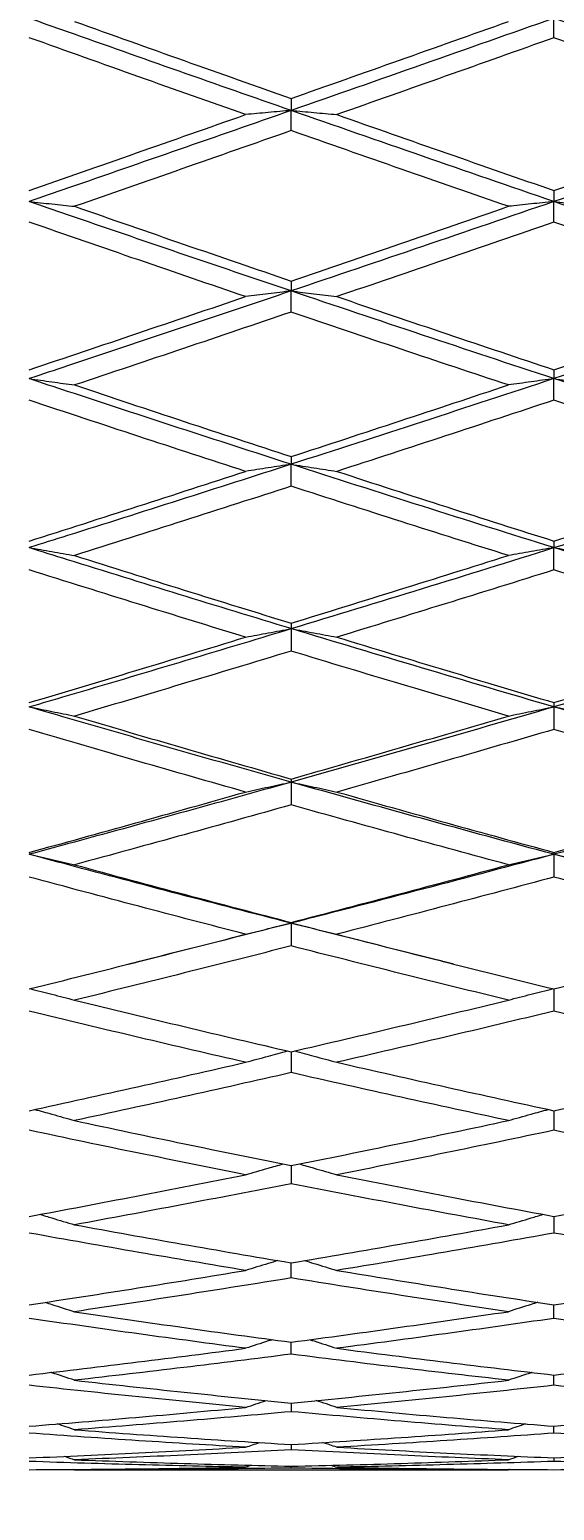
# Model space of a CAD drawing. Extents: x 6453 to 7582, y 0 to 827.
# Drawn here: x 6869.12 to 6874.14, y 644.41 to 658.58 of the extents above; entities that cross this region are included whole.
import ezdxf

# ---------------------------------------------------------------- set-up
doc = ezdxf.new("R2010")
doc.units = 0
doc.header["$LTSCALE"] = 30
doc.header["$MEASUREMENT"] = 0
doc.header["$PDMODE"] = 3
doc.header["$PDSIZE"] = -10
doc.layers.get('0').update_dxf_attribs({"linetype": 'CONTINUOUS'})
doc.layers.get('DEFPOINTS').update_dxf_attribs({"linetype": 'CONTINUOUS'})
doc.layers.add('1', color=7, linetype='CONTINUOUS')
doc.styles.add('Daelim Dimension', font='')
doc.styles.get('Daelim Dimension').set_extended_font_data('나눔고딕')
doc.dimstyles.new('DEFAULT', dxfattribs={"dimscale": 2, "dimtxt": 2, "dimasz": 2, "dimexe": 0, "dimexo": 2, "dimgap": 1, "dimtad": 1, "dimdec": 1, "dimzin": 9, "dimdsep": 46, "dimtxsty": 'Daelim Dimension', "dimcen": 0.5, "dimclrd": 252, "dimclre": 252, "dimclrt": 3, "dimadec": 1, "dimazin": 0, "dimtfac": 1, "dimtdec": 1, "dimtix": 1, "dimtmove": 0, "dimatfit": 3, "dimfxl": 1, "dimtolj": 1, "dimtzin": 1, "dimlwd": 9, "dimlwe": 9, "dimarcsym": 0})

# ---------------------------------------------------------------- blocks, each defined once
blk = doc.blocks.new('*D58')
at = {"color": 5, "lineweight": 9, "ltscale": 0.5, "transparency": 16777216}
for p, q in [((6608.185, 641.796), (6608.185, 525.909)), ((6902.186, 641.796), (6902.186, 525.909)), ((6612.185, 527.909), (6898.186, 527.909))]:
    blk.add_line(p, q, dxfattribs=at)
at = {"color": 5, "ltscale": 0.5, "transparency": 16777216}
for points in [[(6612.185, 528.575), (6612.185, 527.242), (6608.185, 527.909)], [(6898.186, 528.575), (6898.186, 527.242), (6902.186, 527.909)]]:
    blk.add_solid(points, dxfattribs=at)
at = {"layer": 'DEFPOINTS', "color": 0, "ltscale": 0.5, "transparency": 16777216}
for p in [(6608.185, 645.796), (6902.186, 645.796), (6902.186, 527.909)]:
    blk.add_point(p, dxfattribs=at)
at = {"color": 7, "ltscale": 0.5, "transparency": 16777216, "insert": (6755.185, 535.352), "char_height": 10, "attachment_point": 5, "style": 'Daelim Dimension'}
blk.add_mtext('\\A1;294', dxfattribs=at)

msp = doc.modelspace()

# ---------------------------------------------------------------- linework, layer by layer
at = {"layer": '1', "color": 7, "linetype": 'Continuous', "lineweight": 18}
msp.add_line((6869.549, 644.796), (6873.703, 644.796), dxfattribs=at)
for points, knots in [([(6871.623, 657.805), (6870.908, 658.055), (6870.071, 658.349), (6869.236, 658.645), (6869.114, 658.688)], [0, 0, 0, 0, 0.853118, 1, 1, 1, 1]), ([(6871.623, 657.805), (6870.908, 657.555), (6870.071, 657.265), (6869.236, 656.976), (6869.114, 656.934)], [0, 0, 0, 0, 0.853118, 1, 1, 1, 1]), ([(6871.623, 656.078), (6870.908, 656.319), (6870.071, 656.604), (6869.236, 656.892), (6869.114, 656.934)], [0, 0, 0, 0, 0.853118, 1, 1, 1, 1]), ([(6871.623, 656.078), (6870.908, 655.837), (6870.071, 655.556), (6869.236, 655.279), (6869.114, 655.239)], [0, 0, 0, 0, 0.853118, 1, 1, 1, 1]), ([(6871.623, 654.419), (6870.908, 654.649), (6870.071, 654.922), (6869.236, 655.198), (6869.114, 655.239)], [0, 0, 0, 0, 0.853118, 1, 1, 1, 1]), ([(6871.623, 654.419), (6870.908, 654.189), (6870.071, 653.922), (6869.236, 653.659), (6869.114, 653.621)], [0, 0, 0, 0, 0.853118, 1, 1, 1, 1]), ([(6871.623, 652.846), (6870.908, 653.063), (6870.071, 653.32), (6869.236, 653.582), (6869.114, 653.621)], [0, 0, 0, 0, 0.853118, 1, 1, 1, 1]), ([(6869.114, 652.097), (6869.236, 652.133), (6870.071, 652.379), (6870.908, 652.629), (6871.623, 652.846)], [0, 0, 0, 0, 0.146882, 1, 1, 1, 1]), ([(6871.623, 651.377), (6870.908, 651.578), (6870.071, 651.817), (6869.236, 652.061), (6869.114, 652.097)], [0, 0, 0, 0, 0.853118, 1, 1, 1, 1]), ([(6871.623, 651.377), (6870.908, 651.176), (6870.071, 650.945), (6869.236, 650.719), (6869.114, 650.686)], [0, 0, 0, 0, 0.853118, 1, 1, 1, 1]), ([(6871.623, 650.027), (6870.908, 650.21), (6870.071, 650.429), (6869.236, 650.653), (6869.114, 650.686)], [0, 0, 0, 0, 0.853118, 1, 1, 1, 1]), ([(6869.123, 649.4), (6869.193, 649.382), (6869.335, 649.346), (6869.477, 649.309), (6869.549, 649.29)], [0, 0, 0, 0, 0.489707, 1, 1, 1, 1]), ([(6873.703, 649.29), (6873.775, 649.309), (6873.917, 649.346), (6874.06, 649.382), (6874.131, 649.4)], [0, 0, 0, 0, 0.510472, 1, 1, 1, 1]), ([(6871.187, 648.695), (6871.259, 648.715), (6871.394, 648.751), (6871.529, 648.787), (6871.591, 648.804)], [0, 0, 0, 0, 0.539111, 1, 1, 1, 1]), ([(6871.623, 648.796), (6871.623, 648.765), (6871.623, 648.699), (6871.623, 648.632), (6871.623, 648.596)], [0, 0, 0, 0, 0.460244, 1, 1, 1, 1]), ([(6871.655, 648.804), (6871.718, 648.787), (6871.853, 648.751), (6871.987, 648.715), (6872.06, 648.695)], [0, 0, 0, 0, 0.460971, 1, 1, 1, 1]), ([(6869.168, 648.244), (6869.223, 648.229), (6869.35, 648.194), (6869.477, 648.158), (6869.549, 648.138)], [0, 0, 0, 0, 0.428623, 1, 1, 1, 1]), ([(6873.703, 648.138), (6873.775, 648.158), (6873.902, 648.194), (6874.03, 648.229), (6874.084, 648.244)], [0, 0, 0, 0, 0.571735, 1, 1, 1, 1]), ([(6874.14, 648.232), (6874.14, 648.205), (6874.14, 648.143), (6874.14, 648.081), (6874.14, 648.045)], [0, 0, 0, 0, 0.427189, 1, 1, 1, 1]), ([(6871.187, 647.619), (6871.259, 647.64), (6871.378, 647.674), (6871.498, 647.709), (6871.545, 647.722)], [0, 0, 0, 0, 0.609223, 1, 1, 1, 1]), ([(6871.623, 647.706), (6871.623, 647.684), (6871.623, 647.626), (6871.623, 647.568), (6871.623, 647.533)], [0, 0, 0, 0, 0.388693, 1, 1, 1, 1]), ([(6871.702, 647.722), (6871.749, 647.709), (6871.868, 647.674), (6871.987, 647.64), (6872.06, 647.619)], [0, 0, 0, 0, 0.391067, 1, 1, 1, 1]), ([(6869.216, 647.24), (6869.255, 647.228), (6869.366, 647.195), (6869.477, 647.162), (6869.549, 647.14)], [0, 0, 0, 0, 0.347405, 1, 1, 1, 1]), ([(6873.703, 647.14), (6873.775, 647.162), (6873.886, 647.195), (6873.998, 647.228), (6874.037, 647.24)], [0, 0, 0, 0, 0.653274, 1, 1, 1, 1]), ([(6874.14, 647.22), (6874.14, 647.202), (6874.14, 647.149), (6874.14, 647.096), (6874.14, 647.061)], [0, 0, 0, 0, 0.343739, 1, 1, 1, 1]), ([(6871.496, 646.798), (6871.465, 646.788), (6871.362, 646.757), (6871.259, 646.725), (6871.187, 646.703)], [0, 0, 0, 0, 0.294455, 1, 1, 1, 1]), ([(6871.623, 646.631), (6871.623, 646.666), (6871.623, 646.714), (6871.623, 646.762), (6871.623, 646.776)], [0, 0, 0, 0, 0.71045, 1, 1, 1, 1]), ([(6871.751, 646.798), (6871.781, 646.789), (6871.885, 646.757), (6871.987, 646.725), (6872.06, 646.703)], [0, 0, 0, 0, 0.294922, 1, 1, 1, 1]), ([(6869.266, 646.398), (6869.288, 646.391), (6869.383, 646.361), (6869.477, 646.331), (6869.549, 646.308)], [0, 0, 0, 0, 0.23114, 1, 1, 1, 1]), ([(6873.986, 646.398), (6873.964, 646.391), (6873.869, 646.361), (6873.775, 646.331), (6873.703, 646.308)], [0, 0, 0, 0, 0.230141, 1, 1, 1, 1]), ([(6874.14, 646.244), (6874.14, 646.278), (6874.14, 646.321), (6874.14, 646.364), (6874.14, 646.374)], [0, 0, 0, 0, 0.776811, 1, 1, 1, 1]), ([(6871.443, 646.04), (6871.43, 646.036), (6871.344, 646.009), (6871.259, 645.981), (6871.187, 645.958)], [0, 0, 0, 0, 0.15045, 1, 1, 1, 1]), ([(6871.623, 645.902), (6871.623, 645.934), (6871.623, 645.972), (6871.623, 646.01), (6871.623, 646.016)], [0, 0, 0, 0, 0.861093, 1, 1, 1, 1]), ([(6871.804, 646.04), (6871.816, 646.036), (6871.902, 646.009), (6871.987, 645.981), (6872.06, 645.958)], [0, 0, 0, 0, 0.15045, 1, 1, 1, 1]), ([(6869.549, 645.652), (6869.477, 645.676), (6869.401, 645.701), (6869.325, 645.726), (6869.322, 645.727)], [0, 0, 0, 0, 0.954569, 1, 1, 1, 1]), ([(6873.93, 645.727), (6873.927, 645.726), (6873.851, 645.701), (6873.775, 645.676), (6873.703, 645.652)], [0, 0, 0, 0, 0.04349, 1, 1, 1, 1]), ([(6874.14, 645.604), (6874.14, 645.635), (6874.14, 645.668), (6874.14, 645.701), (6874.14, 645.702)], [0, 0, 0, 0, 0.971842, 1, 1, 1, 1])]:
    msp.add_open_spline(points, degree=3, knots=knots, dxfattribs=at)
for points, degree in [([(6869.549, 658.657), (6869.903, 658.53), (6870.603, 658.281), (6871.286, 658.039), (6871.623, 657.92)], 3), ([(6874.14, 658.688), (6873.3, 658.392), (6872.461, 658.097), (6871.623, 657.805)], 3), ([(6871.623, 657.92), (6871.968, 658.042), (6872.66, 658.286), (6873.354, 658.533), (6873.703, 658.657)], 3), ([(6874.14, 658.502), (6874.14, 658.533), (6874.14, 658.595), (6874.14, 658.657), (6874.14, 658.688)], 3), ([(6876.656, 657.805), (6875.818, 658.097), (6874.979, 658.392), (6874.14, 658.688)], 3), ([(6871.187, 657.766), (6870.851, 657.884), (6870.17, 658.125), (6869.469, 658.375), (6869.114, 658.502)], 3), ([(6874.14, 658.502), (6873.793, 658.378), (6873.099, 658.132), (6872.406, 657.888), (6872.06, 657.766)], 3), ([(6876.219, 657.766), (6875.884, 657.884), (6875.202, 658.125), (6874.497, 658.374), (6874.14, 658.502)], 3), ([(6871.623, 657.92), (6871.623, 657.901), (6871.623, 657.862), (6871.623, 657.824), (6871.623, 657.805)], 3), ([(6871.623, 657.805), (6871.55, 657.799), (6871.404, 657.786), (6871.259, 657.773), (6871.187, 657.766)], 3), ([(6871.623, 657.613), (6871.623, 657.645), (6871.623, 657.709), (6871.623, 657.773), (6871.623, 657.805)], 3), ([(6874.14, 656.934), (6873.3, 657.222), (6872.461, 657.513), (6871.623, 657.805)], 3), ([(6871.623, 657.805), (6871.696, 657.799), (6871.842, 657.786), (6871.987, 657.773), (6872.06, 657.766)], 3), ([(6876.656, 657.805), (6875.818, 657.513), (6874.979, 657.222), (6874.14, 656.934)], 3), ([(6869.114, 657.039), (6869.453, 657.158), (6870.138, 657.397), (6870.835, 657.642), (6871.187, 657.766)], 3), ([(6872.06, 657.766), (6872.416, 657.641), (6873.12, 657.394), (6873.803, 657.156), (6874.14, 657.039)], 3), ([(6874.14, 657.039), (6874.488, 657.16), (6875.184, 657.403), (6875.875, 657.645), (6876.219, 657.766)], 3), ([(6871.623, 657.613), (6871.27, 657.489), (6870.571, 657.244), (6869.887, 657.005), (6869.549, 656.888)], 3), ([(6873.703, 656.888), (6873.364, 657.005), (6872.68, 657.243), (6871.978, 657.488), (6871.623, 657.613)], 3), ([(6869.114, 656.934), (6869.187, 656.926), (6869.332, 656.911), (6869.477, 656.895), (6869.549, 656.888)], 3), ([(6874.14, 656.934), (6873.3, 656.646), (6872.461, 656.361), (6871.623, 656.078)], 3), ([(6874.14, 656.934), (6874.066, 656.926), (6873.92, 656.911), (6873.775, 656.895), (6873.703, 656.888)], 3), ([(6874.14, 657.039), (6874.14, 657.022), (6874.14, 656.987), (6874.14, 656.952), (6874.14, 656.934)], 3), ([(6874.14, 656.737), (6874.14, 656.77), (6874.14, 656.835), (6874.14, 656.901), (6874.14, 656.934)], 3), ([(6876.656, 656.078), (6875.818, 656.361), (6874.979, 656.646), (6874.14, 656.934)], 3), ([(6874.14, 656.934), (6874.213, 656.926), (6874.359, 656.911), (6874.504, 656.895), (6874.577, 656.888)], 3), ([(6869.549, 656.888), (6869.903, 656.764), (6870.603, 656.522), (6871.286, 656.288), (6871.623, 656.173)], 3), ([(6871.623, 656.173), (6871.971, 656.292), (6872.665, 656.529), (6873.357, 656.768), (6873.703, 656.888)], 3), ([(6871.187, 656.024), (6870.85, 656.139), (6870.167, 656.372), (6869.468, 656.614), (6869.114, 656.737)], 3), ([(6874.14, 656.737), (6873.793, 656.617), (6873.1, 656.379), (6872.407, 656.142), (6872.06, 656.024)], 3), ([(6876.219, 656.024), (6875.88, 656.14), (6875.193, 656.374), (6874.493, 656.615), (6874.14, 656.737)], 3), ([(6871.623, 656.078), (6871.55, 656.069), (6871.404, 656.051), (6871.259, 656.033), (6871.187, 656.024)], 3), ([(6871.623, 656.173), (6871.623, 656.157), (6871.623, 656.125), (6871.623, 656.094), (6871.623, 656.078)], 3), ([(6871.623, 655.876), (6871.623, 655.91), (6871.623, 655.977), (6871.623, 656.044), (6871.623, 656.078)], 3), ([(6874.14, 655.239), (6873.3, 655.515), (6872.461, 655.795), (6871.623, 656.078)], 3), ([(6871.623, 656.078), (6871.696, 656.069), (6871.842, 656.051), (6871.987, 656.033), (6872.06, 656.024)], 3), ([(6876.656, 656.078), (6875.818, 655.795), (6874.979, 655.515), (6874.14, 655.239)], 3), ([(6869.114, 655.323), (6869.462, 655.44), (6870.155, 655.674), (6870.844, 655.907), (6871.187, 656.024)], 3), ([(6872.06, 656.024), (6872.416, 655.903), (6873.118, 655.665), (6873.802, 655.436), (6874.14, 655.323)], 3), ([(6874.14, 655.323), (6874.489, 655.44), (6875.185, 655.673), (6875.876, 655.907), (6876.219, 656.024)], 3), ([(6871.623, 655.876), (6871.281, 655.76), (6870.593, 655.527), (6869.898, 655.294), (6869.549, 655.178)], 3), ([(6873.703, 655.178), (6873.365, 655.29), (6872.681, 655.518), (6871.979, 655.755), (6871.623, 655.876)], 3), ([(6869.114, 655.239), (6869.187, 655.229), (6869.332, 655.208), (6869.477, 655.188), (6869.549, 655.178)], 3), ([(6874.14, 655.239), (6873.3, 654.962), (6872.461, 654.689), (6871.623, 654.419)], 3), ([(6874.14, 655.239), (6874.066, 655.229), (6873.92, 655.208), (6873.775, 655.188), (6873.703, 655.178)], 3), ([(6874.14, 655.323), (6874.14, 655.309), (6874.14, 655.281), (6874.14, 655.253), (6874.14, 655.239)], 3), ([(6874.14, 655.033), (6874.14, 655.067), (6874.14, 655.136), (6874.14, 655.204), (6874.14, 655.239)], 3), ([(6876.656, 654.419), (6875.818, 654.689), (6874.979, 654.962), (6874.14, 655.239)], 3), ([(6874.14, 655.239), (6874.213, 655.229), (6874.359, 655.208), (6874.504, 655.188), (6874.577, 655.178)], 3), ([(6869.549, 655.178), (6869.903, 655.059), (6870.603, 654.827), (6871.286, 654.603), (6871.623, 654.493)], 3), ([(6871.623, 654.493), (6871.972, 654.606), (6872.666, 654.834), (6873.358, 655.063), (6873.703, 655.178)], 3), ([(6871.187, 654.351), (6870.85, 654.46), (6870.167, 654.683), (6869.467, 654.915), (6869.114, 655.033)], 3), ([(6874.14, 655.033), (6873.794, 654.918), (6873.101, 654.69), (6872.407, 654.463), (6872.06, 654.351)], 3), ([(6876.219, 654.351), (6875.883, 654.46), (6875.2, 654.683), (6874.496, 654.914), (6874.14, 655.033)], 3), ([(6871.623, 654.419), (6871.55, 654.407), (6871.404, 654.385), (6871.259, 654.362), (6871.187, 654.351)], 3), ([(6871.623, 654.493), (6871.623, 654.48), (6871.623, 654.456), (6871.623, 654.431), (6871.623, 654.419)], 3), ([(6871.623, 654.209), (6871.623, 654.244), (6871.623, 654.314), (6871.623, 654.384), (6871.623, 654.419)], 3), ([(6874.14, 653.621), (6873.3, 653.883), (6872.461, 654.149), (6871.623, 654.419)], 3), ([(6871.623, 654.419), (6871.696, 654.407), (6871.842, 654.385), (6871.987, 654.362), (6872.06, 654.351)], 3), ([(6874.14, 653.621), (6874.979, 653.883), (6875.818, 654.149), (6876.656, 654.419)], 3), ([(6869.114, 653.684), (6869.463, 653.795), (6870.157, 654.017), (6870.845, 654.24), (6871.187, 654.351)], 3), ([(6872.06, 654.351), (6872.416, 654.235), (6873.118, 654.008), (6873.802, 653.79), (6874.14, 653.684)], 3), ([(6874.14, 653.684), (6874.493, 653.796), (6875.194, 654.019), (6875.88, 654.24), (6876.219, 654.351)], 3), ([(6871.623, 654.209), (6871.282, 654.099), (6870.596, 653.878), (6869.899, 653.657), (6869.549, 653.546)], 3), ([(6873.703, 653.546), (6873.365, 653.652), (6872.681, 653.869), (6871.979, 654.094), (6871.623, 654.209)], 3), ([(6874.14, 653.684), (6874.14, 653.673), (6874.14, 653.652), (6874.14, 653.631), (6874.14, 653.621)], 3), ([(6869.114, 653.621), (6869.187, 653.608), (6869.332, 653.583), (6869.477, 653.558), (6869.549, 653.546)], 3), ([(6869.549, 653.546), (6869.903, 653.433), (6870.603, 653.213), (6871.286, 653.002), (6871.623, 652.898)], 3), ([(6871.623, 652.846), (6872.461, 653.1), (6873.3, 653.358), (6874.14, 653.621)], 3), ([(6871.623, 652.898), (6871.967, 653.004), (6872.658, 653.218), (6873.354, 653.436), (6873.703, 653.546)], 3), ([(6874.14, 653.621), (6874.066, 653.608), (6873.92, 653.583), (6873.775, 653.558), (6873.703, 653.546)], 3), ([(6874.14, 653.408), (6874.14, 653.444), (6874.14, 653.514), (6874.14, 653.585), (6874.14, 653.621)], 3), ([(6876.656, 652.846), (6875.818, 653.1), (6874.979, 653.358), (6874.14, 653.621)], 3), ([(6874.14, 653.621), (6874.213, 653.608), (6874.359, 653.583), (6874.504, 653.558), (6874.577, 653.546)], 3), ([(6871.187, 652.764), (6870.85, 652.867), (6870.167, 653.078), (6869.467, 653.297), (6869.114, 653.408)], 3), ([(6874.14, 653.408), (6873.792, 653.299), (6873.098, 653.083), (6872.406, 652.87), (6872.06, 652.764)], 3), ([(6876.219, 652.764), (6875.883, 652.867), (6875.2, 653.077), (6874.497, 653.296), (6874.14, 653.408)], 3), ([(6871.187, 652.764), (6871.259, 652.778), (6871.404, 652.805), (6871.55, 652.832), (6871.623, 652.846)], 3), ([(6871.623, 652.898), (6871.623, 652.889), (6871.623, 652.872), (6871.623, 652.855), (6871.623, 652.846)], 3), ([(6871.623, 652.846), (6871.623, 652.81), (6871.623, 652.739), (6871.623, 652.667), (6871.623, 652.631)], 3), ([(6874.14, 652.097), (6873.3, 652.342), (6872.461, 652.592), (6871.623, 652.846)], 3), ([(6871.623, 652.846), (6871.696, 652.832), (6871.842, 652.805), (6871.987, 652.778), (6872.06, 652.764)], 3), ([(6876.656, 652.846), (6875.818, 652.592), (6874.979, 652.342), (6874.14, 652.097)], 3), ([(6869.114, 652.138), (6869.449, 652.238), (6870.129, 652.442), (6870.831, 652.655), (6871.187, 652.764)], 3), ([(6872.06, 652.764), (6872.416, 652.656), (6873.119, 652.442), (6873.802, 652.238), (6874.14, 652.138)], 3), ([(6874.14, 652.138), (6874.494, 652.243), (6875.194, 652.453), (6875.88, 652.661), (6876.219, 652.764)], 3), ([(6871.623, 652.631), (6871.267, 652.523), (6870.565, 652.311), (6869.884, 652.108), (6869.549, 652.009)], 3), ([(6873.703, 652.009), (6873.365, 652.109), (6872.681, 652.312), (6871.979, 652.523), (6871.623, 652.631)], 3), ([(6869.114, 652.097), (6869.187, 652.083), (6869.332, 652.053), (6869.477, 652.024), (6869.549, 652.009)], 3), ([(6874.14, 652.097), (6873.3, 651.852), (6872.461, 651.612), (6871.623, 651.377)], 3), ([(6873.703, 652.009), (6873.775, 652.024), (6873.92, 652.054), (6874.066, 652.083), (6874.14, 652.097)], 3), ([(6874.14, 652.138), (6874.14, 652.132), (6874.14, 652.118), (6874.14, 652.104), (6874.14, 652.097)], 3), ([(6874.14, 652.097), (6874.14, 652.061), (6874.14, 651.989), (6874.14, 651.917), (6874.14, 651.881)], 3), ([(6876.656, 651.377), (6875.818, 651.612), (6874.979, 651.852), (6874.14, 652.097)], 3), ([(6874.14, 652.097), (6874.213, 652.083), (6874.359, 652.054), (6874.504, 652.024), (6874.577, 652.009)], 3), ([(6869.549, 652.009), (6869.903, 651.904), (6870.603, 651.699), (6871.286, 651.503), (6871.623, 651.406)], 3), ([(6871.623, 651.406), (6871.967, 651.505), (6872.658, 651.703), (6873.354, 651.907), (6873.703, 652.009)], 3), ([(6871.187, 651.282), (6870.85, 651.378), (6870.167, 651.573), (6869.467, 651.777), (6869.114, 651.881)], 3), ([(6874.14, 651.881), (6873.801, 651.782), (6873.117, 651.583), (6872.415, 651.383), (6872.06, 651.282)], 3), ([(6876.219, 651.282), (6875.883, 651.378), (6875.201, 651.572), (6874.497, 651.777), (6874.14, 651.881)], 3), ([(6871.623, 651.406), (6871.623, 651.402), (6871.623, 651.392), (6871.623, 651.382), (6871.623, 651.377)], 3), ([(6869.114, 650.704), (6869.449, 650.796), (6870.129, 650.984), (6870.831, 651.182), (6871.187, 651.282)], 3), ([(6871.187, 651.282), (6871.259, 651.298), (6871.404, 651.33), (6871.55, 651.361), (6871.623, 651.377)], 3), ([(6871.623, 651.377), (6871.623, 651.341), (6871.623, 651.268), (6871.623, 651.195), (6871.623, 651.159)], 3), ([(6874.14, 650.686), (6873.3, 650.911), (6872.461, 651.141), (6871.623, 651.377)], 3), ([(6871.623, 651.377), (6871.696, 651.361), (6871.842, 651.33), (6871.987, 651.298), (6872.06, 651.282)], 3), ([(6872.06, 651.282), (6872.416, 651.182), (6873.119, 650.984), (6873.803, 650.796), (6874.14, 650.704)], 3), ([(6876.656, 651.377), (6875.818, 651.141), (6874.979, 650.911), (6874.14, 650.686)], 3), ([(6874.14, 650.704), (6874.496, 650.802), (6875.2, 650.996), (6875.883, 651.187), (6876.219, 651.282)], 3), ([(6871.623, 651.159), (6871.285, 651.064), (6870.601, 650.873), (6869.902, 650.682), (6869.549, 650.586)], 3), ([(6873.703, 650.586), (6873.365, 650.677), (6872.682, 650.864), (6871.979, 651.059), (6871.623, 651.159)], 3), ([(6869.114, 650.686), (6869.187, 650.669), (6869.332, 650.636), (6869.477, 650.603), (6869.549, 650.586)], 3), ([(6874.14, 650.686), (6873.3, 650.461), (6872.461, 650.241), (6871.623, 650.027)], 3), ([(6873.703, 650.586), (6873.775, 650.603), (6873.92, 650.636), (6874.066, 650.669), (6874.14, 650.686)], 3), ([(6874.14, 650.704), (6874.14, 650.701), (6874.14, 650.695), (6874.14, 650.689), (6874.14, 650.686)], 3), ([(6874.14, 650.686), (6874.14, 650.65), (6874.14, 650.577), (6874.14, 650.504), (6874.14, 650.468)], 3), ([(6876.656, 650.027), (6875.818, 650.241), (6874.979, 650.461), (6874.14, 650.686)], 3), ([(6874.14, 650.686), (6874.213, 650.669), (6874.359, 650.636), (6874.504, 650.603), (6874.577, 650.586)], 3), ([(6869.549, 650.586), (6869.903, 650.489), (6870.603, 650.301), (6871.286, 650.122), (6871.623, 650.034)], 3), ([(6871.623, 650.034), (6871.979, 650.127), (6872.681, 650.311), (6873.365, 650.494), (6873.703, 650.586)], 3), ([(6871.187, 649.921), (6870.85, 650.008), (6870.167, 650.186), (6869.468, 650.373), (6869.114, 650.468)], 3), ([(6874.14, 650.468), (6873.802, 650.377), (6873.118, 650.196), (6872.415, 650.013), (6872.06, 649.921)], 3), ([(6876.219, 649.921), (6875.884, 650.008), (6875.201, 650.185), (6874.497, 650.372), (6874.14, 650.468)], 3), ([(6871.623, 650.027), (6871.139, 649.903), (6870.654, 649.781), (6870.171, 649.661)], 3), ([(6871.187, 649.921), (6871.259, 649.939), (6871.404, 649.974), (6871.55, 650.01), (6871.623, 650.027)], 3), ([(6871.623, 650.034), (6871.623, 650.033), (6871.623, 650.031), (6871.623, 650.028), (6871.623, 650.027)], 3), ([(6871.623, 650.027), (6871.623, 649.991), (6871.623, 649.918), (6871.623, 649.846), (6871.623, 649.809)], 3), ([(6873.068, 649.664), (6872.586, 649.783), (6872.105, 649.904), (6871.623, 650.027)], 3), ([(6871.623, 650.027), (6871.696, 650.01), (6871.842, 649.974), (6871.987, 649.939), (6872.06, 649.921)], 3), ([(6869.114, 649.397), (6869.468, 649.485), (6870.167, 649.66), (6870.85, 649.834), (6871.187, 649.921)], 3), ([(6872.06, 649.921), (6872.416, 649.829), (6873.119, 649.65), (6873.803, 649.48), (6874.14, 649.397)], 3), ([(6874.14, 649.397), (6874.487, 649.483), (6875.182, 649.656), (6875.874, 649.832), (6876.219, 649.921)], 3), ([(6871.623, 649.809), (6871.286, 649.723), (6870.603, 649.55), (6869.903, 649.377), (6869.549, 649.29)], 3), ([(6873.703, 649.29), (6873.366, 649.373), (6872.682, 649.541), (6871.979, 649.718), (6871.623, 649.809)], 3), ([(6870.064, 649.635), (6870.172, 649.662)], 1), ([(6873.067, 649.664), (6873.173, 649.638)], 1), ([(6869.549, 649.29), (6869.903, 649.204), (6870.603, 649.035), (6871.286, 648.874), (6871.623, 648.796)], 3), ([(6871.623, 648.796), (6871.968, 648.876), (6872.659, 649.038), (6873.354, 649.206), (6873.703, 649.29)], 3), ([(6874.14, 649.402), (6874.14, 649.366), (6874.14, 649.293), (6874.14, 649.221), (6874.14, 649.185)], 3), ([(6871.187, 648.695), (6870.851, 648.772), (6870.17, 648.931), (6869.469, 649.098), (6869.114, 649.185)], 3), ([(6874.14, 649.185), (6873.791, 649.101), (6873.096, 648.935), (6872.405, 648.775), (6872.06, 648.695)], 3), ([(6876.219, 648.695), (6875.884, 648.772), (6875.202, 648.931), (6874.497, 649.098), (6874.14, 649.185)], 3), ([(6869.114, 648.232), (6869.46, 648.307), (6870.152, 648.46), (6870.842, 648.616), (6871.187, 648.695)], 3), ([(6871.623, 648.596), (6871.279, 648.518), (6870.589, 648.363), (6869.896, 648.212), (6869.549, 648.138)], 3), ([(6873.703, 648.138), (6873.365, 648.21), (6872.68, 648.359), (6871.978, 648.515), (6871.623, 648.596)], 3), ([(6872.06, 648.695), (6872.416, 648.614), (6873.12, 648.455), (6873.803, 648.305), (6874.14, 648.232)], 3), ([(6874.14, 648.232), (6874.492, 648.308), (6875.191, 648.462), (6875.878, 648.617), (6876.219, 648.695)], 3), ([(6869.549, 648.138), (6869.904, 648.061), (6870.606, 647.913), (6871.287, 647.774), (6871.623, 647.706)], 3), ([(6871.623, 647.706), (6871.968, 647.775), (6872.659, 647.917), (6873.354, 648.063), (6873.703, 648.138)], 3), ([(6871.187, 647.619), (6870.851, 647.686), (6870.169, 647.823), (6869.468, 647.969), (6869.114, 648.045)], 3), ([(6874.14, 648.045), (6873.793, 647.971), (6873.099, 647.827), (6872.406, 647.687), (6872.06, 647.619)], 3), ([(6876.219, 647.619), (6875.88, 647.686), (6875.193, 647.825), (6874.493, 647.97), (6874.14, 648.045)], 3), ([(6869.114, 647.22), (6869.453, 647.283), (6870.137, 647.413), (6870.835, 647.549), (6871.187, 647.619)], 3), ([(6872.06, 647.619), (6872.414, 647.548), (6873.115, 647.412), (6873.801, 647.283), (6874.14, 647.22)], 3), ([(6874.14, 647.22), (6874.489, 647.285), (6875.184, 647.416), (6875.875, 647.55), (6876.219, 647.619)], 3), ([(6871.623, 647.533), (6871.27, 647.464), (6870.57, 647.329), (6869.887, 647.202), (6869.549, 647.14)], 3), ([(6873.703, 647.14), (6873.364, 647.202), (6872.679, 647.329), (6871.978, 647.463), (6871.623, 647.533)], 3), ([(6869.549, 647.14), (6869.89, 647.078), (6870.578, 646.954), (6871.273, 646.835), (6871.623, 646.776)], 3), ([(6871.623, 646.776), (6871.971, 646.834), (6872.666, 646.954), (6873.357, 647.077), (6873.703, 647.14)], 3), ([(6871.187, 646.703), (6870.85, 646.759), (6870.167, 646.874), (6869.468, 646.997), (6869.114, 647.061)], 3), ([(6874.14, 647.061), (6873.793, 646.999), (6873.101, 646.877), (6872.407, 646.76), (6872.06, 646.703)], 3), ([(6876.219, 646.703), (6875.88, 646.759), (6875.194, 646.875), (6874.493, 646.998), (6874.14, 647.061)], 3), ([(6869.114, 646.374), (6869.462, 646.427), (6870.156, 646.534), (6870.844, 646.646), (6871.187, 646.703)], 3), ([(6871.623, 646.631), (6871.281, 646.576), (6870.594, 646.466), (6869.898, 646.36), (6869.549, 646.308)], 3), ([(6873.703, 646.308), (6873.364, 646.359), (6872.679, 646.462), (6871.978, 646.574), (6871.623, 646.631)], 3), ([(6872.06, 646.703), (6872.405, 646.646), (6873.097, 646.534), (6873.792, 646.426), (6874.14, 646.374)], 3), ([(6874.14, 646.374), (6874.489, 646.427), (6875.186, 646.534), (6875.876, 646.646), (6876.219, 646.703)], 3), ([(6869.549, 646.308), (6869.903, 646.256), (6870.603, 646.154), (6871.286, 646.061), (6871.623, 646.016)], 3), ([(6871.623, 646.016), (6871.972, 646.062), (6872.668, 646.158), (6873.358, 646.258), (6873.703, 646.308)], 3), ([(6871.187, 645.958), (6870.85, 646.002), (6870.167, 646.094), (6869.467, 646.193), (6869.114, 646.244)], 3), ([(6874.14, 646.244), (6873.794, 646.194), (6873.102, 646.096), (6872.408, 646.003), (6872.06, 645.958)], 3), ([(6876.219, 645.958), (6875.881, 646.002), (6875.196, 646.094), (6874.494, 646.193), (6874.14, 646.244)], 3), ([(6869.114, 645.702), (6869.463, 645.742), (6870.158, 645.826), (6870.845, 645.913), (6871.187, 645.958)], 3), ([(6871.623, 645.902), (6871.283, 645.858), (6870.597, 645.773), (6869.9, 645.692), (6869.549, 645.652)], 3), ([(6873.703, 645.652), (6873.365, 645.69), (6872.681, 645.769), (6871.979, 645.856), (6871.623, 645.902)], 3), ([(6872.06, 645.958), (6872.416, 645.911), (6873.119, 645.822), (6873.802, 645.741), (6874.14, 645.702)], 3), ([(6874.14, 645.702), (6874.493, 645.743), (6875.194, 645.826), (6875.88, 645.914), (6876.219, 645.958)], 3), ([(6871.187, 645.392), (6870.85, 645.424), (6870.167, 645.491), (6869.467, 645.565), (6869.114, 645.604)], 3), ([(6869.549, 645.652), (6869.903, 645.612), (6870.603, 645.536), (6871.286, 645.467), (6871.623, 645.434)], 3), ([(6871.623, 645.434), (6871.967, 645.467), (6872.658, 645.537), (6873.354, 645.613), (6873.703, 645.652)], 3), ([(6874.14, 645.604), (6873.798, 645.566), (6873.109, 645.493), (6872.411, 645.425), (6872.06, 645.392)], 3), ([(6876.219, 645.392), (6875.883, 645.423), (6875.201, 645.49), (6874.497, 645.564), (6874.14, 645.604)], 3), ([(6871.187, 645.392), (6871.253, 645.414), (6871.318, 645.436), (6871.384, 645.458)], 3), ([(6872.06, 645.392), (6871.994, 645.414), (6871.928, 645.436), (6871.862, 645.458)], 3), ([(6869.114, 645.212), (6869.449, 645.238), (6870.129, 645.295), (6870.831, 645.358), (6871.187, 645.392)], 3), ([(6871.623, 645.351), (6871.283, 645.32), (6870.597, 645.26), (6869.9, 645.205), (6869.549, 645.178)], 3), ([(6871.623, 645.434), (6871.623, 645.406), (6871.623, 645.379), (6871.623, 645.351)], 3), ([(6873.703, 645.178), (6873.365, 645.203), (6872.682, 645.258), (6871.979, 645.319), (6871.623, 645.351)], 3), ([(6872.06, 645.392), (6872.416, 645.358), (6873.119, 645.295), (6873.803, 645.238), (6874.14, 645.212)], 3), ([(6874.14, 645.212), (6874.497, 645.24), (6875.202, 645.298), (6875.884, 645.36), (6876.219, 645.392)], 3), ([(6869.549, 645.178), (6869.494, 645.197), (6869.438, 645.216), (6869.383, 645.234)], 3), ([(6869.549, 645.178), (6869.903, 645.151), (6870.603, 645.101), (6871.286, 645.057), (6871.623, 645.037)], 3), ([(6871.623, 645.037), (6871.98, 645.058), (6872.682, 645.103), (6873.366, 645.152), (6873.703, 645.178)], 3), ([(6873.868, 645.234), (6873.813, 645.215), (6873.758, 645.197), (6873.703, 645.178)], 3), ([(6874.14, 645.146), (6874.14, 645.168), (6874.14, 645.19), (6874.14, 645.212)], 3), ([(6871.187, 645.011), (6870.85, 645.03), (6870.167, 645.072), (6869.468, 645.12), (6869.114, 645.146)], 3), ([(6869.114, 644.909), (6869.468, 644.923), (6870.167, 644.955), (6870.85, 644.992), (6871.187, 645.011)], 3), ([(6871.187, 645.011), (6871.231, 645.026), (6871.275, 645.041), (6871.319, 645.056)], 3), ([(6871.623, 645.037), (6871.623, 645.02), (6871.623, 645.003), (6871.623, 644.987)], 3), ([(6872.06, 645.011), (6872.016, 645.026), (6871.971, 645.041), (6871.927, 645.056)], 3), ([(6874.14, 645.146), (6873.803, 645.121), (6873.119, 645.074), (6872.416, 645.031), (6872.06, 645.011)], 3), ([(6872.06, 645.011), (6872.416, 644.991), (6873.119, 644.953), (6873.803, 644.923), (6874.14, 644.909)], 3), ([(6876.219, 645.011), (6875.884, 645.03), (6875.201, 645.071), (6874.497, 645.12), (6874.14, 645.146)], 3), ([(6874.14, 644.909), (6874.496, 644.923), (6875.2, 644.955), (6875.883, 644.992), (6876.219, 645.011)], 3), ([(6871.187, 644.819), (6870.851, 644.826), (6870.17, 644.841), (6869.469, 644.863), (6869.114, 644.875)], 3), ([(6869.453, 644.924), (6869.485, 644.913), (6869.517, 644.902), (6869.549, 644.891)], 3), ([(6871.623, 644.987), (6871.286, 644.969), (6870.603, 644.934), (6869.903, 644.905), (6869.549, 644.891)], 3), ([(6869.549, 644.891), (6869.903, 644.878), (6870.603, 644.854), (6871.286, 644.836), (6871.623, 644.829)], 3), ([(6873.703, 644.891), (6873.366, 644.904), (6872.682, 644.933), (6871.979, 644.968), (6871.623, 644.987)], 3), ([(6871.623, 644.829), (6871.978, 644.836), (6872.68, 644.855), (6873.365, 644.879), (6873.703, 644.891)], 3), ([(6874.14, 644.875), (6873.802, 644.864), (6873.117, 644.843), (6872.415, 644.826), (6872.06, 644.819)], 3), ([(6873.703, 644.891), (6873.734, 644.902), (6873.766, 644.913), (6873.798, 644.924)], 3), ([(6874.14, 644.909), (6874.14, 644.898), (6874.14, 644.887), (6874.14, 644.875)], 3), ([(6876.219, 644.819), (6875.884, 644.826), (6875.202, 644.841), (6874.497, 644.863), (6874.14, 644.875)], 3), ([(6869.114, 644.796), (6869.468, 644.797), (6870.167, 644.803), (6870.85, 644.813), (6871.187, 644.819)], 3), ([(6869.537, 644.8), (6869.541, 644.798), (6869.545, 644.797), (6869.549, 644.796)], 3), ([(6871.623, 644.812), (6871.286, 644.807), (6870.603, 644.798), (6869.903, 644.796), (6869.549, 644.796)], 3), ([(6871.242, 644.838), (6871.223, 644.832), (6871.205, 644.826), (6871.187, 644.819)], 3), ([(6871.623, 644.812), (6871.623, 644.817), (6871.623, 644.823), (6871.623, 644.829)], 3), ([(6873.703, 644.796), (6873.365, 644.796), (6872.68, 644.798), (6871.978, 644.806), (6871.623, 644.812)], 3), ([(6872.004, 644.839), (6872.023, 644.832), (6872.041, 644.826), (6872.06, 644.819)], 3), ([(6872.06, 644.819), (6872.416, 644.813), (6873.12, 644.802), (6873.803, 644.797), (6874.14, 644.796)], 3), ([(6873.713, 644.799), (6873.709, 644.798), (6873.706, 644.797), (6873.703, 644.796)], 3), ([(6874.14, 644.796), (6874.487, 644.797), (6875.182, 644.802), (6875.874, 644.813), (6876.219, 644.819)], 3)]:
    msp.add_open_spline(points, degree=degree, dxfattribs=at)

# ---------------------------------------------------------------- dimensions: what is measured, and where the dimension line sits
at = {"color": 5, "ltscale": 0.5}
dim = msp.add_linear_dim(base=(6902.186, 527.909), p1=(6608.185, 645.796), p2=(6902.186, 645.796), dimstyle='DEFAULT', override={"dimtxt": 5, "dimexe": 1, "dimdec": 0, "dimclrd": 5, "dimclre": 5, "dimclrt": 7}, dxfattribs=at)
dim.commit()
dim.dimension.update_dxf_attribs({"geometry": '*D58', "text_midpoint": (6755.185, 535.352)})

doc.saveas('drawing.dxf')
